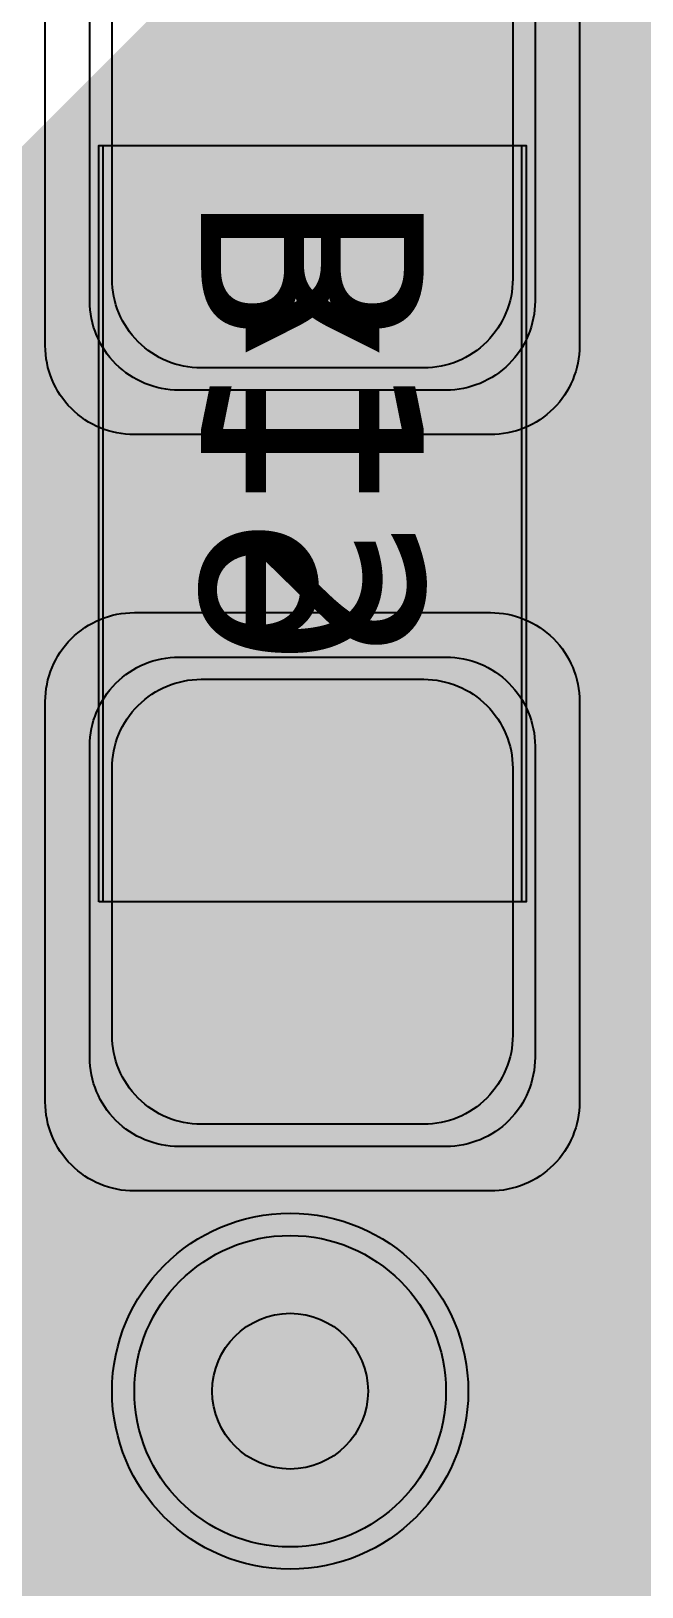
# Model space of a CAD drawing. Extents: x -28 to 199, y -61 to 255.
# Drawn here: x 108.618 to 109.99, y 217.36 to 220.857 of the extents above; entities that cross this region are included whole.
import ezdxf
from ezdxf.enums import TextEntityAlignment as Align

# ---------------------------------------------------------------- set-up
doc = ezdxf.new("R2010")
doc.units = 0
doc.header["$MEASUREMENT"] = 0
for name, color, linetype in [('ASSEMBLY_OUTLINES_BTM', 191, 'CONTINUOUS'), ('ASSEMBLY_OUTLINES_TOP', 102, 'CONTINUOUS'), ('ASSEMBLY_PART_NUMBERS_BTM', 191, 'CONTINUOUS'), ('ASSEMBLY_PART_NUMBERS_TOP', 102, 'CONTINUOUS'), ('ASSEMBLY_REF_DES_BTM', 191, 'CONTINUOUS'), ('ASSEMBLY_REF_DES_TOP', 102, 'CONTINUOUS'), ('DRILL_DRAWING', 21, 'CONTINUOUS'), ('GENERATED_SILKSCREEN_BTM', 255, 'CONTINUOUS'), ('GENERATED_SILKSCREEN_TOP', 140, 'CONTINUOUS'), ('PART_PADS_SMD_BTM', 10, 'CONTINUOUS'), ('PART_PADS_SMD_TOP', 150, 'CONTINUOUS'), ('PIN_NUMBERS_BTM', 8, 'CONTINUOUS'), ('PIN_NUMBERS_TOP', 8, 'CONTINUOUS'), ('PLACEMENT_OUTLINES_BTM', 222, 'CONTINUOUS'), ('PLACEMENT_OUTLINES_TOP', 130, 'CONTINUOUS'), ('PLANE_SHAPES_LAYER_2', 230, 'CONTINUOUS'), ('PLANE_SHAPES_LAYER_3', 81, 'CONTINUOUS'), ('SILKSCREEN_OUTLINES_BTM', 211, 'CONTINUOUS'), ('SILKSCREEN_OUTLINES_TOP', 150, 'CONTINUOUS'), ('SOLDERMASK_PADS_BTM', 12, 'CONTINUOUS'), ('SOLDERMASK_PADS_TOP', 180, 'CONTINUOUS'), ('SOLDERPASTE_PADS_BTM', 12, 'CONTINUOUS'), ('SOLDERPASTE_PADS_TOP', 180, 'CONTINUOUS'), ('TRACES_LAYER_2', 230, 'CONTINUOUS'), ('TRACES_LAYER_BOTTOM', 10, 'CONTINUOUS'), ('TRACES_LAYER_TOP', 150, 'CONTINUOUS'), ('VIA_HOLES_LAYER_2', 30, 'CONTINUOUS'), ('VIA_HOLES_LAYER_3', 30, 'CONTINUOUS'), ('VIA_HOLES_LAYER_BOTTOM', 30, 'CONTINUOUS'), ('VIA_HOLES_LAYER_TOP', 30, 'CONTINUOUS'), ('VIA_PADS_LAYER_2', 230, 'CONTINUOUS'), ('VIA_PADS_LAYER_3', 81, 'CONTINUOUS'), ('VIA_PADS_LAYER_BOTTOM', 10, 'CONTINUOUS'), ('VIA_PADS_LAYER_TOP', 150, 'CONTINUOUS')]:
    doc.layers.add(name, color=color, linetype=linetype)
doc.styles.add('COURIER_NEW', font='COUR.TTF')
doc.styles.add('VERDANA', font='verdana.TTF')
doc.styles.add('VERIBEST_GERBER_0', font='txt')

msp = doc.modelspace()

# ---------------------------------------------------------------- hatches: boundary and pattern name
at = {"layer": 'PLANE_SHAPES_LAYER_2'}
h = msp.add_hatch(color=256, dxfattribs=at)
h.paths.add_polyline_path([(169.5, 129.25), (149.5, 129.25), (142.25, 122), (142.25, 90.5), (147.5, 90.5), (147.5, 80), (154, 80), (154, 69.25), (131.75, 69.25), (131.75, 73.25), (121.25, 73.25), (121.25, 81), (110.5, 81), (110.5, 125.75), (106.5, 125.75), (106.5, 128.75), (93.5, 128.75), (93.5, 120.25), (91.75, 120.25), (91.75, 121.5), (80, 121.5), (80, 118.25), (73.25, 118.25), (73.25, 124.5), (67.5, 124.5), (67.5, 128), (57.75, 128), (57.75, 120.25), (55.25, 120.25), (55.25, 121.5), (47.5, 121.5), (47.5, 119), (35, 119), (35, 134.75), (32.75, 134.75), (32.75, 159.75), (29.25, 159.75), (29.25, 175.25), (22.5, 175.25), (22.5, 195.25), (17.25, 195.25), (17.25, 198), (22.5, 198), (22.5, 216.5), (40.25, 216.5), (40.25, 235.5), (54.5, 235.5), (54.5, 254), (87.25, 254), (87.25, 236.25), (86.25, 236.25), (86.25, 228.75), (81, 228.75), (81, 218.75), (95.25, 218.75), (95.25, 194.5), (87, 194.5), (87, 172), (131.1, 172), (131.1, 208.75), (115.5, 208.75), (115.5, 213.75), (106.75, 213.75), (106.75, 218.75), (110.25, 222.25), (110.25, 226.25), (142.5, 226.25), (142.5, 221.5), (160.5, 221.5), (160.5, 240.75), (169.5, 240.75)])
h.paths.add_polyline_path([(35.5, 149.5), (41.75, 149.5), (41.75, 152), (39.25, 152), (39.25, 154), (37.75, 154), (37.75, 152), (35.5, 152)], flags=16)
h.paths.add_polyline_path([(37.5, 125.75), (37.5, 128.75), (42.75, 128.75), (42.75, 125.75)], flags=16)
h.paths.add_polyline_path([(52, 127.75), (52, 130.75), (54.25, 130.75), (54.25, 127.75)], flags=16)
h.paths.add_polyline_path([(50.75, 219.5), (50.75, 226.5), (71.75, 226.5), (71.75, 219.5)], flags=16)
h.paths.add_polyline_path([(66.5, 150.75), (66.5, 177.5), (72.25, 177.5), (72.25, 150.75)], flags=16)
h.paths.add_polyline_path([(47.25, 185.25), (73, 185.25), (73, 188.25), (70.25, 188.25), (70.25, 191), (47.25, 191)], flags=16)
h.paths.add_polyline_path([(84.5, 208), (84.5, 212.75), (85, 212.75), (85, 208)], flags=16)
h.paths.add_polyline_path([(61.5, 137.25), (87.75, 137.25), (87.75, 140.5), (84.75, 140.5), (84.75, 143), (61.5, 143)], flags=16)
h.paths.add_polyline_path([(88.75, 127), (88.75, 130), (91, 130), (91, 127)], flags=16)
h.paths.add_polyline_path([(85.5, 130.25), (85.5, 132.5), (91, 132.5), (91, 130.25)], flags=16)
h.paths.add_polyline_path([(108.75, 142.25), (135.75, 142.25), (135.75, 145.75), (132.25, 145.75), (132.25, 149), (108.75, 149)], flags=16)
h.paths.add_polyline_path([(114.25, 126.75), (140.75, 126.75), (140.75, 129.75), (137.25, 129.75), (137.25, 133), (114.25, 133)], flags=16)
h.paths.add_polyline_path([(155.25, 180.25), (166.25, 180.25), (166.25, 186.25), (152.25, 186.25), (152.25, 183), (155.25, 183)], flags=16)
at = {"layer": 'PLANE_SHAPES_LAYER_3'}
h = msp.add_hatch(color=256, dxfattribs=at)
h.paths.add_polyline_path([(169.5, 129.25), (149.5, 129.25), (142.25, 122), (142.25, 90.5), (147.5, 90.5), (147.5, 80), (154, 80), (154, 69.25), (131.75, 69.25), (131.75, 73.25), (121.25, 73.25), (121.25, 81), (110.5, 81), (110.5, 125.75), (106.5, 125.75), (106.5, 128.75), (93.5, 128.75), (93.5, 120.25), (91.75, 120.25), (91.75, 121.5), (80, 121.5), (80, 118.25), (73.25, 118.25), (73.25, 124.5), (67.5, 124.5), (67.5, 127.75), (58.25, 127.75), (58.25, 130.25), (88.75, 130.25), (88.75, 127), (91, 127), (91, 132.5), (55, 132.5), (55, 131.25), (52, 131.25), (52, 127.75), (55, 127.75), (55, 127.25), (57.75, 127.25), (57.75, 120.25), (55.25, 120.25), (55.25, 121.5), (47.5, 121.5), (47.5, 119), (35, 119), (35, 134.75), (32.75, 134.75), (32.75, 159.75), (29.25, 159.75), (29.25, 175.25), (22.5, 175.25), (22.5, 195.25), (17.25, 195.25), (17.25, 198), (22.5, 198), (22.5, 216.5), (40.25, 216.5), (40.25, 235.5), (54.5, 235.5), (54.5, 254), (87.25, 254), (87.25, 236.25), (86.25, 236.25), (86.25, 228.75), (81, 228.75), (81, 218.75), (95.25, 218.75), (95.25, 194.5), (87, 194.5), (87, 172), (131.1, 172), (131.1, 208.75), (115.5, 208.75), (115.5, 213.75), (106.75, 213.75), (106.75, 218.75), (110.25, 222.25), (110.25, 226.25), (142.5, 226.25), (142.5, 221.5), (160.5, 221.5), (160.5, 240.75), (169.5, 240.75)])
h.paths.add_polyline_path([(35.5, 149.5), (41.75, 149.5), (41.75, 152), (39.25, 152), (39.25, 154), (37.75, 154), (37.75, 152), (35.5, 152)], flags=16)
h.paths.add_polyline_path([(37.5, 125.75), (37.5, 128.75), (42.75, 128.75), (42.75, 125.75)], flags=16)
h.paths.add_polyline_path([(50.75, 219.5), (50.75, 226.5), (71.75, 226.5), (71.75, 219.5)], flags=16)
h.paths.add_polyline_path([(66.5, 150.75), (66.5, 177.5), (72.25, 177.5), (72.25, 150.75)], flags=16)
h.paths.add_polyline_path([(47.25, 185.25), (73, 185.25), (73, 188.25), (70.25, 188.25), (70.25, 191), (47.25, 191)], flags=16)
h.paths.add_polyline_path([(84.5, 208), (84.5, 212.75), (85, 212.75), (85, 208)], flags=16)
h.paths.add_polyline_path([(61.5, 137.25), (87.75, 137.25), (87.75, 140.5), (84.75, 140.5), (84.75, 143), (61.5, 143)], flags=16)
h.paths.add_polyline_path([(108.75, 142.25), (135.75, 142.25), (135.75, 145.75), (132.25, 145.75), (132.25, 149), (108.75, 149)], flags=16)
h.paths.add_polyline_path([(114.25, 126.75), (140.75, 126.75), (140.75, 129.75), (137.25, 129.75), (137.25, 133), (114.25, 133)], flags=16)
h.paths.add_polyline_path([(155.25, 180.25), (166.25, 180.25), (166.25, 186.25), (152.25, 186.25), (152.25, 183), (155.25, 183)], flags=16)
at = {"layer": 'VIA_HOLES_LAYER_2'}
h = msp.add_hatch(color=256, dxfattribs=at)
edge = h.paths.add_edge_path()
edge.add_arc((109.2, 217.8), 0.175, 0, 360)
at = {"layer": 'VIA_HOLES_LAYER_3'}
h = msp.add_hatch(color=256, dxfattribs=at)
edge = h.paths.add_edge_path()
edge.add_arc((109.2, 217.8), 0.175, 0, 360)
at = {"layer": 'VIA_HOLES_LAYER_BOTTOM'}
h = msp.add_hatch(color=256, dxfattribs=at)
edge = h.paths.add_edge_path()
edge.add_arc((109.2, 217.8), 0.175, 0, 360)
at = {"layer": 'VIA_HOLES_LAYER_TOP'}
h = msp.add_hatch(color=256, dxfattribs=at)
edge = h.paths.add_edge_path()
edge.add_arc((109.2, 217.8), 0.175, 0, 360)

# ---------------------------------------------------------------- linework, layer by layer
at = {"layer": 'ASSEMBLY_OUTLINES_BTM'}
msp.add_lwpolyline([(108.77, 218.9), (108.77, 220.6), (109.72, 220.6), (109.72, 218.9)], close=True, dxfattribs=at)
at = {"layer": 'ASSEMBLY_OUTLINES_TOP'}
msp.add_lwpolyline([(108.78, 218.9), (108.78, 220.6), (109.73, 220.6), (109.73, 218.9)], close=True, dxfattribs=at)
at = {"layer": 'GENERATED_SILKSCREEN_BTM', "const_width": 0.15}
for points in [[(108.770005, 219.457911, 1.22306e-05), (108.769995, 219.457902), (108.769995, 220.042098, 1.22306e-05), (108.770005, 220.042089), (108.770005, 219.457911)], [(109.720005, 219.466156, 1.1642e-05), (109.719995, 219.466164), (109.719995, 220.033836, 1.1642e-05), (109.720005, 220.033844), (109.720005, 219.466156)]]:
    msp.add_lwpolyline(points, format="xyb", dxfattribs=at)
at = {"layer": 'GENERATED_SILKSCREEN_TOP', "const_width": 0.15}
for points in [[(108.780005, 219.466164, 1.1642e-05), (108.779995, 219.466156), (108.779995, 220.033844, 1.1642e-05), (108.780005, 220.033836), (108.780005, 219.466164)], [(109.730005, 219.457902, 1.22306e-05), (109.729995, 219.457911), (109.729995, 220.042089, 1.22306e-05), (109.730005, 220.042098), (109.730005, 219.457902)]]:
    msp.add_lwpolyline(points, format="xyb", dxfattribs=at)
at = {"layer": 'PART_PADS_SMD_BTM'}
for points in [[(109.55, 221.15, -0.4142135624), (109.75, 220.95), (109.75, 220.25, -0.4142135624), (109.55, 220.05), (108.95, 220.05, -0.4142135624), (108.75, 220.25), (108.75, 220.95, -0.4142135624), (108.95, 221.15)], [(109.55, 219.45, -0.4142135624), (109.75, 219.25), (109.75, 218.55, -0.4142135624), (109.55, 218.35), (108.95, 218.35, -0.4142135624), (108.75, 218.55), (108.75, 219.25, -0.4142135624), (108.95, 219.45)]]:
    msp.add_lwpolyline(points, format="xyb", close=True, dxfattribs=at)
at = {"layer": 'PART_PADS_SMD_TOP'}
for points in [[(109.55, 221.15, -0.4142135624), (109.75, 220.95), (109.75, 220.25, -0.4142135624), (109.55, 220.05), (108.95, 220.05, -0.4142135624), (108.75, 220.25), (108.75, 220.95, -0.4142135624), (108.95, 221.15)], [(109.55, 219.45, -0.4142135624), (109.75, 219.25), (109.75, 218.55, -0.4142135624), (109.55, 218.35), (108.95, 218.35, -0.4142135624), (108.75, 218.55), (108.75, 219.25, -0.4142135624), (108.95, 219.45)]]:
    msp.add_lwpolyline(points, format="xyb", close=True, dxfattribs=at)
at = {"layer": 'PLACEMENT_OUTLINES_BTM'}
msp.add_lwpolyline([(108.77, 218.9), (108.77, 220.6), (109.72, 220.6), (109.72, 218.9)], close=True, dxfattribs=at)
at = {"layer": 'PLACEMENT_OUTLINES_TOP'}
msp.add_lwpolyline([(108.78, 218.9), (108.78, 220.6), (109.73, 220.6), (109.73, 218.9)], close=True, dxfattribs=at)
at = {"layer": 'SILKSCREEN_OUTLINES_BTM'}
msp.add_lwpolyline([(108.77, 218.9), (108.77, 220.6), (109.72, 220.6), (109.72, 218.9)], close=True, dxfattribs=at)
at = {"layer": 'SILKSCREEN_OUTLINES_TOP'}
msp.add_lwpolyline([(108.78, 218.9), (108.78, 220.6), (109.73, 220.6), (109.73, 218.9)], close=True, dxfattribs=at)
at = {"layer": 'SOLDERMASK_PADS_BTM'}
for points in [[(109.65, 221.25, -0.4142135624), (109.85, 221.05), (109.85, 220.15, -0.4142135624), (109.65, 219.95), (108.85, 219.95, -0.4142135624), (108.65, 220.15), (108.65, 221.05, -0.4142135624), (108.85, 221.25)], [(109.65, 219.55, -0.4142135624), (109.85, 219.35), (109.85, 218.45, -0.4142135624), (109.65, 218.25), (108.85, 218.25, -0.4142135624), (108.65, 218.45), (108.65, 219.35, -0.4142135624), (108.85, 219.55)]]:
    msp.add_lwpolyline(points, format="xyb", close=True, dxfattribs=at)
at = {"layer": 'SOLDERMASK_PADS_TOP'}
for points in [[(109.65, 221.25, -0.4142135624), (109.85, 221.05), (109.85, 220.15, -0.4142135624), (109.65, 219.95), (108.85, 219.95, -0.4142135624), (108.65, 220.15), (108.65, 221.05, -0.4142135624), (108.85, 221.25)], [(109.65, 219.55, -0.4142135624), (109.85, 219.35), (109.85, 218.45, -0.4142135624), (109.65, 218.25), (108.85, 218.25, -0.4142135624), (108.65, 218.45), (108.65, 219.35, -0.4142135624), (108.85, 219.55)]]:
    msp.add_lwpolyline(points, format="xyb", close=True, dxfattribs=at)
at = {"layer": 'SOLDERPASTE_PADS_BTM'}
for points in [[(109.5, 221.1, -0.4142135624), (109.7, 220.9), (109.7, 220.3, -0.4142135624), (109.5, 220.1), (109, 220.1, -0.4142135624), (108.8, 220.3), (108.8, 220.9, -0.4142135624), (109, 221.1)], [(109.5, 219.4, -0.4142135624), (109.7, 219.2), (109.7, 218.6, -0.4142135624), (109.5, 218.4), (109, 218.4, -0.4142135624), (108.8, 218.6), (108.8, 219.2, -0.4142135624), (109, 219.4)]]:
    msp.add_lwpolyline(points, format="xyb", close=True, dxfattribs=at)
at = {"layer": 'SOLDERPASTE_PADS_TOP'}
for points in [[(109.5, 221.1, -0.4142135624), (109.7, 220.9), (109.7, 220.3, -0.4142135624), (109.5, 220.1), (109, 220.1, -0.4142135624), (108.8, 220.3), (108.8, 220.9, -0.4142135624), (109, 221.1)], [(109.5, 219.4, -0.4142135624), (109.7, 219.2), (109.7, 218.6, -0.4142135624), (109.5, 218.4), (109, 218.4, -0.4142135624), (108.8, 218.6), (108.8, 219.2, -0.4142135624), (109, 219.4)]]:
    msp.add_lwpolyline(points, format="xyb", close=True, dxfattribs=at)
at = {"layer": 'TRACES_LAYER_2', "const_width": 0.254}
for points in [[(151.3, 167.6), (151.3, 168.971234), (150.906672, 169.364562), (150.906672, 192.199555), (141.616204, 201.490023), (141.616204, 211.112144), (139.706503, 213.021845), (126.749389, 213.021845), (122.451732, 217.319502), (122.451732, 217.777034), (121.247766, 218.981), (109.381, 218.981), (108.2, 217.8)], [(109.2, 217.8), (109.977, 218.577), (121.080423, 218.577), (122.015, 217.642423), (122.015, 217.184891), (126.582046, 212.617845), (139.53916, 212.617845), (141.212204, 210.944801), (141.212204, 201.32268), (150.502672, 192.032212), (150.502672, 167.439905), (150.821288, 167.121289), (150.821288, 166.978712), (151.3, 166.5)]]:
    msp.add_lwpolyline(points, dxfattribs=at)
at = {"layer": 'TRACES_LAYER_BOTTOM', "const_width": 0.35}
for points in [[(110.75, 220.6), (109.25, 220.6)], [(108.2, 217.8), (108.2, 218.617719), (108.482281, 218.9), (109.25, 218.9)]]:
    msp.add_lwpolyline(points, dxfattribs=at)
at = {"layer": 'TRACES_LAYER_TOP'}
for points, const_width in [([(110.75, 220.6), (109.25, 220.6)], 0.35), ([(109.25, 218.9), (109.25, 217.85), (109.2, 217.8)], 0.5)]:
    msp.add_lwpolyline(points, dxfattribs=dict(at, const_width=const_width))
at = {"layer": 'VIA_HOLES_LAYER_2'}
msp.add_circle((109.2, 217.8), 0.175, dxfattribs=at)
at = {"layer": 'VIA_HOLES_LAYER_3'}
msp.add_circle((109.2, 217.8), 0.175, dxfattribs=at)
at = {"layer": 'VIA_HOLES_LAYER_BOTTOM'}
msp.add_circle((109.2, 217.8), 0.175, dxfattribs=at)
at = {"layer": 'VIA_HOLES_LAYER_TOP'}
msp.add_circle((109.2, 217.8), 0.175, dxfattribs=at)
at = {"layer": 'VIA_PADS_LAYER_2'}
msp.add_circle((109.2, 217.8), 0.4, dxfattribs=at)
at = {"layer": 'VIA_PADS_LAYER_3'}
msp.add_circle((109.2, 217.8), 0.4, dxfattribs=at)
at = {"layer": 'VIA_PADS_LAYER_BOTTOM'}
msp.add_circle((109.2, 217.8), 0.35, dxfattribs=at)
at = {"layer": 'VIA_PADS_LAYER_TOP'}
msp.add_circle((109.2, 217.8), 0.35, dxfattribs=at)

# ---------------------------------------------------------------- texts
at = {"layer": 'ASSEMBLY_PART_NUMBERS_BTM', "style": 'VERIBEST_GERBER_0', "text_generation_flag": 2}
for p in [(108.21, 219.75), (109.71, 219.75)]:
    msp.add_text('ERJ-3EKF4701V', height=2.032, rotation=90, dxfattribs=at).set_placement(p, align=Align.TOP_LEFT)
at = {"layer": 'ASSEMBLY_PART_NUMBERS_TOP', "style": 'VERIBEST_GERBER_0'}
for p in [(109.71, 232.25), (111.21, 232.25), (111.21, 219.75)]:
    msp.add_text('ERJ-3GEY0R00V', height=2.032, rotation=270, dxfattribs=at).set_placement(p, align=Align.TOP_LEFT)
for s, p in [('NCP5501DT50RKG', (91.25, 221.96)), ('MMZ1608A182B', (104, 217.79)), ('ERJ-3EKF10R0V', (107.75, 217.79))]:
    msp.add_text(s, height=2.032, dxfattribs=at).set_placement(p, align=Align.TOP_LEFT)
at = {"layer": 'ASSEMBLY_REF_DES_BTM', "style": 'VERDANA', "text_generation_flag": 2}
msp.add_text('R19', height=0.4, rotation=90, dxfattribs=at).set_placement((109, 220.5), align=Align.TOP_LEFT)
at = {"layer": 'ASSEMBLY_REF_DES_TOP', "style": 'VERDANA'}
msp.add_text('R12', height=0.4, rotation=270, dxfattribs=at).set_placement((109.5, 220.5), align=Align.TOP_LEFT)
at = {"layer": 'DRILL_DRAWING', "style": 'VERIBEST_GERBER_0'}
for s, p in [('A', (108.2, 217.8)), ('A', (109.2, 217.8)), ('T', (110.5, 216.75))]:
    msp.add_text(s, height=2, dxfattribs=at).set_placement(p, align=Align.MIDDLE_CENTER)
at = {"layer": 'PIN_NUMBERS_BTM', "style": 'COURIER_NEW'}
for s, p in [('1', (109.25, 220.6)), ('1', (109.25, 220.6)), ('2', (109.25, 218.9)), ('2', (109.25, 218.9))]:
    msp.add_text(s, height=0.508, dxfattribs=at).set_placement(p, align=Align.MIDDLE_CENTER)
at = {"layer": 'PIN_NUMBERS_TOP', "style": 'COURIER_NEW'}
for s, p in [('1', (109.25, 220.6)), ('1', (109.25, 220.6)), ('2', (109.25, 218.9)), ('2', (109.25, 218.9))]:
    msp.add_text(s, height=0.508, dxfattribs=at).set_placement(p, align=Align.MIDDLE_CENTER)

doc.saveas('drawing.dxf')
